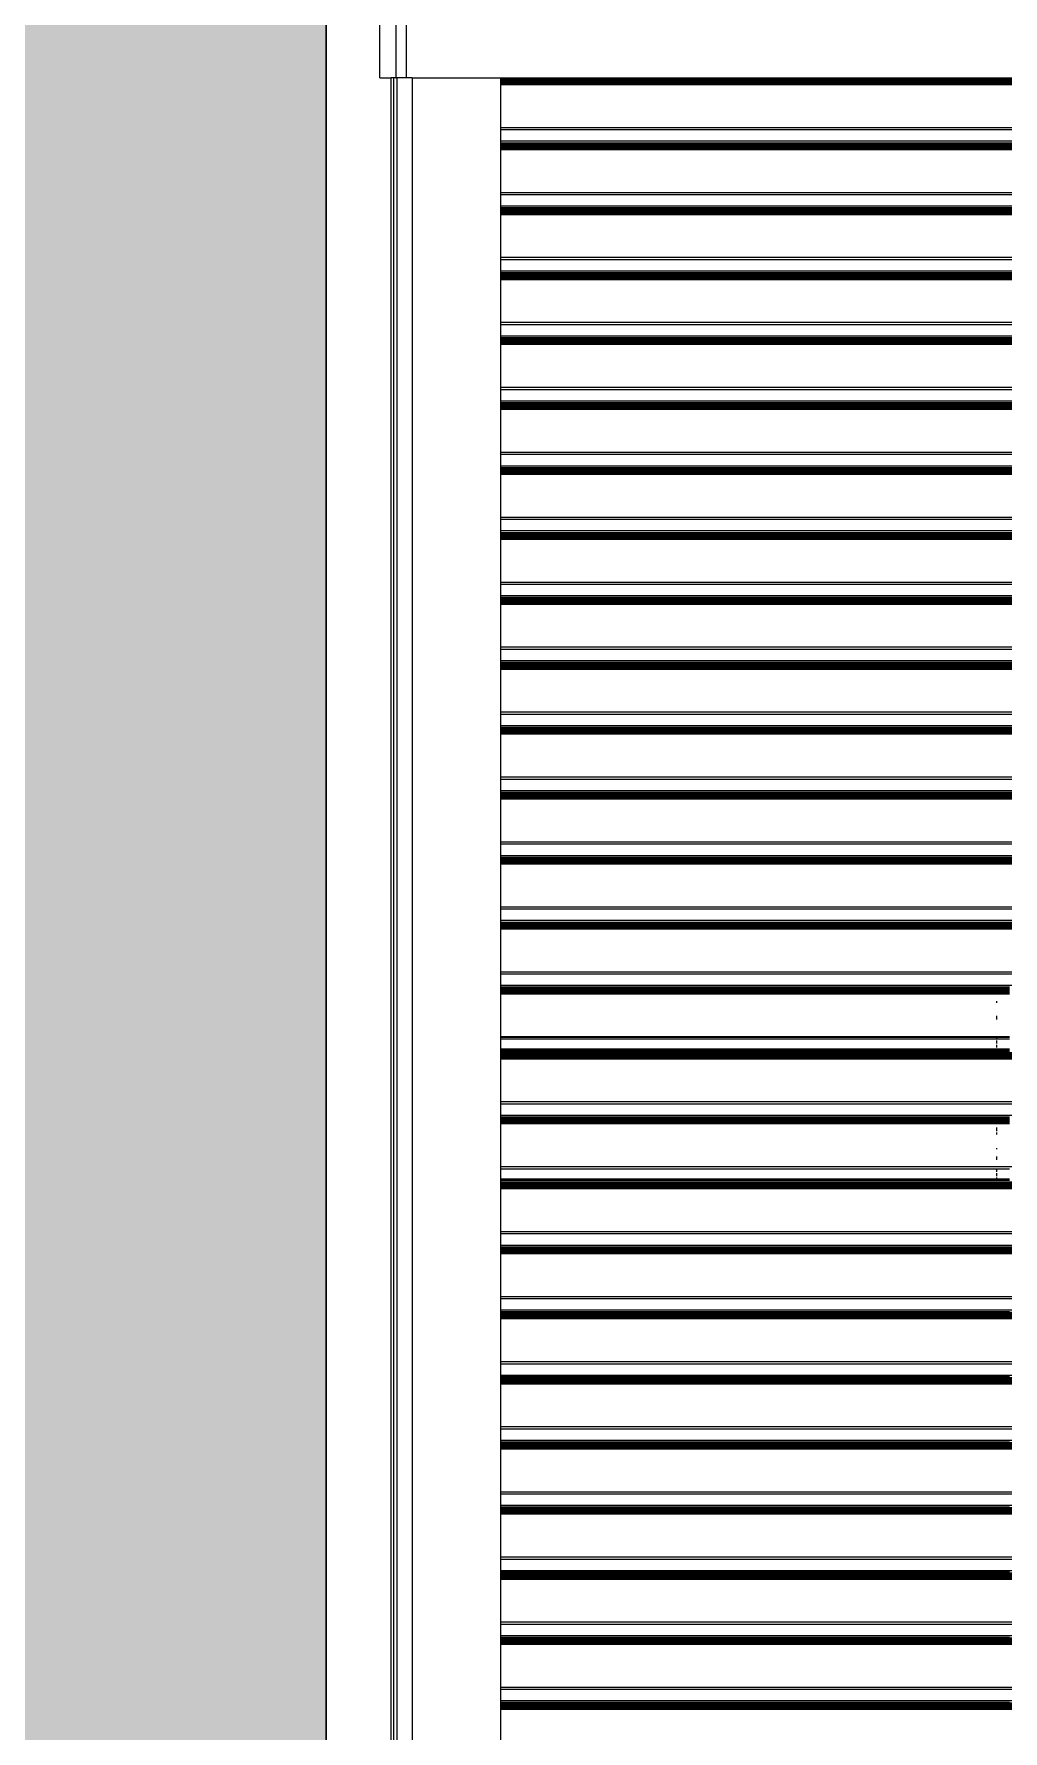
# Model space of a CAD drawing. Header units: inches. Extents: x 5914 to 162157, y -20538 to 282354.
# Drawn here: x 154209.5 to 154238.8, y -15976.8 to -15925.6 of the extents above; entities that cross this region are included whole.
import ezdxf

# ---------------------------------------------------------------- set-up
doc = ezdxf.new("R2010")
doc.units = ezdxf.units.IN
doc.header["$MEASUREMENT"] = 0
for name, color, linetype, lineweight in [('DOOR-WIN RA', 3, 'Continuous', 20), ('ELE1 RA', 1, 'Continuous', 30), ('HATCH RA', 8, 'Continuous', 5)]:
    doc.layers.add(name, color=color, linetype=linetype, lineweight=lineweight)

# ---------------------------------------------------------------- blocks, each defined once
blk = doc.blocks.new('TDG')
at = {"layer": 'HATCH RA', "transparency": 33554687}
h = blk.add_hatch(dxfattribs=at)
h.set_pattern_fill('AR-B816', color=256, scale=0.25)
h.paths.add_polyline_path([(158896.811, -15857.019), (158896.811, -15851.96), (158896.811, -15745.019), (158896.811, -15739.96), (158896.811, -15632.36), (158884.811, -15632.36), (158884.811, -15650.96), (158884.811, -15652.96), (158884.811, -15708.148), (158884.811, -15710.96), (158884.811, -15739.96), (158884.811, -15762.96), (158884.811, -15764.96), (158884.811, -15820.148), (158884.811, -15822.96), (158884.811, -15851.96), (158884.811, -15874.96), (158884.811, -15876.96), (158884.811, -15932.148), (158884.811, -15934.96), (158884.811, -15963.96), (158884.811, -15969.31), (158884.811, -16075.96), (158884.811, -16081.96), (158896.811, -16081.96), (158896.811, -16075.96), (158896.811, -15969.019), (158896.811, -15963.96)])
h.paths.add_polyline_path([(158884.805, -15934.96), (158884.805, -15932.148), (158884.805, -15876.96), (158884.805, -15874.96), (158884.805, -15851.96), (158884.805, -15822.96), (158884.805, -15820.148), (158884.805, -15764.96), (158884.805, -15762.96), (158884.805, -15739.96), (158884.805, -15710.96), (158884.805, -15708.148), (158884.805, -15652.96), (158884.805, -15650.96), (158884.805, -15632.36), (158879.75, -15632.36), (158879.75, -16081.96), (158880.666, -16081.96), (158884.805, -16081.96), (158884.805, -16075.96), (158884.805, -15969.31), (158884.805, -15963.96)])
h.paths.add_polyline_path([(158879.75, -15934.96), (158835.636, -15934.96), (158833.06, -15934.96), (158812.048, -15934.96), (158812.048, -15969.31), (158822.891, -15969.31), (158833.06, -15969.31), (158835.636, -15969.31), (158873.782, -15969.31), (158879.75, -15969.31)])
h.paths.add_polyline_path([(158879.75, -15822.96), (158835.636, -15822.96), (158833.06, -15822.96), (158812.048, -15822.96), (158812.048, -15874.96), (158833.06, -15874.96), (158835.636, -15874.96), (158879.75, -15874.96)])
h.paths.add_polyline_path([(158879.75, -15710.96), (158835.636, -15710.96), (158833.06, -15710.96), (158812.048, -15710.96), (158812.048, -15762.96), (158833.06, -15762.96), (158835.636, -15762.96), (158879.75, -15762.96)])
h.paths.add_polyline_path([(158879.75, -15632.36), (158812.048, -15632.36), (158812.048, -15650.96), (158833.06, -15650.96), (158835.636, -15650.96), (158879.75, -15650.96)])
at = {"layer": 'DOOR-WIN RA'}
for p, q in [((158898.432, -15992.603), (158898.432, -15977.947)), ((158898.912, -15977.947), (158898.912, -15992.603)), ((158899.223, -15977.947), (158899.223, -15992.603)), ((158898.432, -15992.603), (158898.777, -15992.603)), ((158898.777, -16081.96), (158898.777, -15992.603)), ((158898.844, -15992.603), (158898.777, -15992.603)), ((158898.844, -15992.603), (158898.844, -16081.96)), ((158898.912, -15992.603), (158898.844, -15992.603)), ((158898.912, -15992.603), (158898.943, -15992.603)), ((158898.943, -15992.603), (158898.943, -16081.96)), ((158899.223, -15992.603), (158898.943, -15992.603)), ((158899.408, -15992.603), (158899.223, -15992.603)), ((158899.408, -15992.603), (158899.408, -16081.96)), ((158899.408, -15992.603), (158902.078, -15992.603)), ((158902.078, -15992.603), (158968.483, -15992.603)), ((158902.078, -15992.628), (158902.078, -15992.603)), ((158968.481, -15992.628), (158902.078, -15992.628)), ((158902.078, -15992.631), (158902.078, -15992.628)), ((158968.481, -15992.631), (158902.078, -15992.631)), ((158902.078, -15992.647), (158902.078, -15992.631)), ((158968.48, -15992.647), (158902.078, -15992.647)), ((158902.078, -15992.664), (158902.078, -15992.647)), ((158968.48, -15992.664), (158902.078, -15992.664)), ((158902.078, -15992.683), (158902.078, -15992.664)), ((158968.479, -15992.683), (158902.078, -15992.683)), ((158902.078, -15992.702), (158902.078, -15992.683)), ((158968.479, -15992.702), (158902.078, -15992.702)), ((158902.078, -15992.721), (158902.078, -15992.702)), ((158968.479, -15992.721), (158902.078, -15992.721)), ((158902.078, -15992.741), (158902.078, -15992.721)), ((158968.478, -15992.741), (158902.078, -15992.741)), ((158902.078, -15992.761), (158902.078, -15992.741)), ((158968.479, -15992.761), (158902.078, -15992.761)), ((158902.078, -15992.781), (158902.078, -15992.761)), ((158968.479, -15992.781), (158902.078, -15992.781)), ((158902.078, -15992.8), (158902.078, -15992.781)), ((158968.479, -15992.8), (158902.078, -15992.8)), ((158902.078, -15992.818), (158902.078, -15992.8)), ((158968.48, -15992.818), (158902.078, -15992.818)), ((158902.078, -15994.111), (158902.078, -15992.818)), ((158968.476, -15994.111), (158902.078, -15994.111)), ((158902.078, -15994.177), (158902.078, -15994.111)), ((158968.472, -15994.177), (158902.078, -15994.177)), ((158902.078, -15994.52), (158902.078, -15994.177)), ((158968.483, -15994.52), (158902.078, -15994.52)), ((158902.078, -15994.562), (158902.078, -15994.52)), ((158902.078, -15994.562), (158968.58, -15994.562)), ((158902.078, -15994.587), (158902.078, -15994.562)), ((158968.481, -15994.587), (158902.078, -15994.587)), ((158902.078, -15994.589), (158902.078, -15994.587)), ((158968.481, -15994.589), (158902.078, -15994.589)), ((158902.078, -15994.606), (158902.078, -15994.589)), ((158968.48, -15994.606), (158902.078, -15994.606)), ((158902.078, -15994.623), (158902.078, -15994.606)), ((158968.48, -15994.623), (158902.078, -15994.623)), ((158902.078, -15994.641), (158902.078, -15994.623)), ((158968.479, -15994.641), (158902.078, -15994.641)), ((158902.078, -15994.66), (158902.078, -15994.641)), ((158968.479, -15994.66), (158902.078, -15994.66)), ((158902.078, -15994.68), (158902.078, -15994.66)), ((158968.479, -15994.68), (158902.078, -15994.68)), ((158902.078, -15994.7), (158902.078, -15994.68)), ((158968.478, -15994.7), (158902.078, -15994.7)), ((158902.078, -15994.72), (158902.078, -15994.7)), ((158968.479, -15994.72), (158902.078, -15994.72)), ((158902.078, -15994.739), (158902.078, -15994.72)), ((158968.479, -15994.739), (158902.078, -15994.739)), ((158902.078, -15994.758), (158902.078, -15994.739)), ((158968.479, -15994.758), (158902.078, -15994.758)), ((158902.078, -15994.777), (158902.078, -15994.758)), ((158968.48, -15994.777), (158902.078, -15994.777)), ((158902.078, -15996.07), (158902.078, -15994.777)), ((158968.476, -15996.07), (158902.078, -15996.07)), ((158902.078, -15996.135), (158902.078, -15996.07)), ((158968.472, -15996.135), (158902.078, -15996.135)), ((158902.078, -15996.479), (158902.078, -15996.135)), ((158968.483, -15996.479), (158902.078, -15996.479)), ((158902.078, -15996.521), (158902.078, -15996.479)), ((158902.078, -15996.521), (158968.483, -15996.521)), ((158902.078, -15996.546), (158902.078, -15996.521)), ((158968.481, -15996.546), (158902.078, -15996.546)), ((158902.078, -15996.548), (158902.078, -15996.546)), ((158968.481, -15996.548), (158902.078, -15996.548)), ((158902.078, -15996.564), (158902.078, -15996.548)), ((158968.48, -15996.564), (158902.078, -15996.564)), ((158902.078, -15996.582), (158902.078, -15996.564)), ((158968.48, -15996.582), (158902.078, -15996.582)), ((158902.078, -15996.6), (158902.078, -15996.582)), ((158968.479, -15996.6), (158902.078, -15996.6)), ((158902.078, -15996.619), (158902.078, -15996.6)), ((158968.479, -15996.619), (158902.078, -15996.619)), ((158902.078, -15996.639), (158902.078, -15996.619)), ((158968.479, -15996.639), (158902.078, -15996.639)), ((158902.078, -15996.659), (158902.078, -15996.639)), ((158968.478, -15996.659), (158902.078, -15996.659)), ((158902.078, -15996.679), (158902.078, -15996.659)), ((158968.479, -15996.679), (158902.078, -15996.679)), ((158902.078, -15996.698), (158902.078, -15996.679)), ((158968.479, -15996.698), (158902.078, -15996.698)), ((158902.078, -15996.717), (158902.078, -15996.698)), ((158968.479, -15996.717), (158902.078, -15996.717)), ((158902.078, -15996.735), (158902.078, -15996.717)), ((158968.48, -15996.735), (158902.078, -15996.735)), ((158902.078, -15998.029), (158902.078, -15996.735)), ((158968.476, -15998.029), (158902.078, -15998.029)), ((158902.078, -15998.094), (158902.078, -15998.029)), ((158968.472, -15998.094), (158902.078, -15998.094)), ((158902.078, -15998.438), (158902.078, -15998.094)), ((158968.483, -15998.438), (158902.078, -15998.438)), ((158902.078, -15998.479), (158902.078, -15998.438)), ((158902.078, -15998.479), (158968.483, -15998.479)), ((158902.078, -15998.504), (158902.078, -15998.479)), ((158968.481, -15998.504), (158902.078, -15998.504)), ((158902.078, -15998.507), (158902.078, -15998.504)), ((158968.481, -15998.507), (158902.078, -15998.507)), ((158902.078, -15998.523), (158902.078, -15998.507)), ((158968.48, -15998.523), (158902.078, -15998.523)), ((158902.078, -15998.54), (158902.078, -15998.523)), ((158968.48, -15998.54), (158902.078, -15998.54)), ((158902.078, -15998.559), (158902.078, -15998.54)), ((158968.479, -15998.559), (158902.078, -15998.559)), ((158902.078, -15998.578), (158902.078, -15998.559)), ((158968.479, -15998.578), (158902.078, -15998.578)), ((158902.078, -15998.597), (158902.078, -15998.578)), ((158968.479, -15998.597), (158902.078, -15998.597)), ((158902.078, -15998.617), (158902.078, -15998.597)), ((158968.478, -15998.617), (158902.078, -15998.617)), ((158902.078, -15998.637), (158902.078, -15998.617)), ((158968.479, -15998.637), (158902.078, -15998.637)), ((158902.078, -15998.657), (158902.078, -15998.637)), ((158968.479, -15998.657), (158902.078, -15998.657)), ((158902.078, -15998.676), (158902.078, -15998.657)), ((158968.479, -15998.676), (158902.078, -15998.676)), ((158902.078, -15998.694), (158902.078, -15998.676)), ((158968.48, -15998.694), (158902.078, -15998.694)), ((158902.078, -15999.987), (158902.078, -15998.694)), ((158968.476, -15999.987), (158902.078, -15999.987)), ((158902.078, -16000.053), (158902.078, -15999.987)), ((158968.472, -16000.053), (158902.078, -16000.053)), ((158902.078, -16000.396), (158902.078, -16000.053)), ((158968.483, -16000.396), (158902.078, -16000.396)), ((158902.078, -16000.438), (158902.078, -16000.396)), ((158902.078, -16000.438), (158968.483, -16000.438)), ((158902.078, -16000.463), (158902.078, -16000.438)), ((158968.481, -16000.463), (158902.078, -16000.463)), ((158902.078, -16000.466), (158902.078, -16000.463)), ((158968.481, -16000.466), (158902.078, -16000.466)), ((158902.078, -16000.482), (158902.078, -16000.466)), ((158968.48, -16000.482), (158902.078, -16000.482)), ((158902.078, -16000.499), (158902.078, -16000.482)), ((158968.48, -16000.499), (158902.078, -16000.499)), ((158902.078, -16000.517), (158902.078, -16000.499)), ((158968.479, -16000.517), (158902.078, -16000.517)), ((158902.078, -16000.536), (158902.078, -16000.517)), ((158968.479, -16000.536), (158902.078, -16000.536)), ((158902.078, -16000.556), (158902.078, -16000.536)), ((158968.479, -16000.556), (158902.078, -16000.556)), ((158902.078, -16000.576), (158902.078, -16000.556)), ((158968.478, -16000.576), (158902.078, -16000.576)), ((158902.078, -16000.596), (158902.078, -16000.576)), ((158968.479, -16000.596), (158902.078, -16000.596)), ((158902.078, -16000.616), (158902.078, -16000.596)), ((158968.479, -16000.616), (158902.078, -16000.616)), ((158902.078, -16000.635), (158902.078, -16000.616)), ((158968.479, -16000.635), (158902.078, -16000.635)), ((158902.078, -16000.653), (158902.078, -16000.635)), ((158968.48, -16000.653), (158902.078, -16000.653)), ((158902.078, -16001.946), (158902.078, -16000.653)), ((158968.476, -16001.946), (158902.078, -16001.946)), ((158902.078, -16002.011), (158902.078, -16001.946)), ((158968.472, -16002.011), (158902.078, -16002.011)), ((158902.078, -16002.355), (158902.078, -16002.011)), ((158968.483, -16002.355), (158902.078, -16002.355)), ((158902.078, -16002.397), (158902.078, -16002.355)), ((158902.078, -16002.397), (158968.483, -16002.397)), ((158902.078, -16002.422), (158902.078, -16002.397)), ((158968.481, -16002.422), (158902.078, -16002.422)), ((158902.078, -16002.424), (158902.078, -16002.422)), ((158968.481, -16002.424), (158902.078, -16002.424)), ((158902.078, -16002.44), (158902.078, -16002.424)), ((158968.48, -16002.44), (158902.078, -16002.44)), ((158902.078, -16002.458), (158902.078, -16002.44)), ((158968.48, -16002.458), (158902.078, -16002.458)), ((158902.078, -16002.476), (158902.078, -16002.458)), ((158968.479, -16002.476), (158902.078, -16002.476)), ((158902.078, -16002.495), (158902.078, -16002.476)), ((158968.479, -16002.495), (158902.078, -16002.495)), ((158902.078, -16002.515), (158902.078, -16002.495)), ((158968.479, -16002.515), (158902.078, -16002.515)), ((158902.078, -16002.535), (158902.078, -16002.515)), ((158968.478, -16002.535), (158902.078, -16002.535)), ((158902.078, -16002.555), (158902.078, -16002.535)), ((158968.479, -16002.555), (158902.078, -16002.555)), ((158902.078, -16002.574), (158902.078, -16002.555)), ((158968.479, -16002.574), (158902.078, -16002.574)), ((158902.078, -16002.593), (158902.078, -16002.574)), ((158968.479, -16002.593), (158902.078, -16002.593)), ((158902.078, -16002.611), (158902.078, -16002.593)), ((158968.48, -16002.611), (158902.078, -16002.611)), ((158902.078, -16003.905), (158902.078, -16002.611)), ((158968.476, -16003.905), (158902.078, -16003.905)), ((158902.078, -16003.97), (158902.078, -16003.905)), ((158968.472, -16003.97), (158902.078, -16003.97)), ((158902.078, -16004.314), (158902.078, -16003.97)), ((158968.483, -16004.314), (158902.078, -16004.314)), ((158902.078, -16004.355), (158902.078, -16004.314)), ((158902.078, -16004.355), (158968.58, -16004.355)), ((158902.078, -16004.38), (158902.078, -16004.355)), ((158968.481, -16004.38), (158902.078, -16004.38)), ((158902.078, -16004.383), (158902.078, -16004.38)), ((158968.481, -16004.383), (158902.078, -16004.383)), ((158902.078, -16004.399), (158902.078, -16004.383)), ((158968.48, -16004.399), (158902.078, -16004.399)), ((158902.078, -16004.416), (158902.078, -16004.399)), ((158968.48, -16004.416), (158902.078, -16004.416)), ((158902.078, -16004.435), (158902.078, -16004.416)), ((158968.479, -16004.435), (158902.078, -16004.435)), ((158902.078, -16004.454), (158902.078, -16004.435)), ((158968.479, -16004.454), (158902.078, -16004.454)), ((158902.078, -16004.474), (158902.078, -16004.454)), ((158968.479, -16004.474), (158902.078, -16004.474)), ((158902.078, -16004.493), (158902.078, -16004.474)), ((158968.478, -16004.493), (158902.078, -16004.493)), ((158902.078, -16004.513), (158902.078, -16004.493)), ((158968.479, -16004.513), (158902.078, -16004.513)), ((158902.078, -16004.533), (158902.078, -16004.513)), ((158968.479, -16004.533), (158902.078, -16004.533)), ((158902.078, -16004.552), (158902.078, -16004.533)), ((158968.479, -16004.552), (158902.078, -16004.552)), ((158902.078, -16004.57), (158902.078, -16004.552)), ((158968.48, -16004.57), (158902.078, -16004.57)), ((158902.078, -16005.863), (158902.078, -16004.57)), ((158968.476, -16005.863), (158902.078, -16005.863)), ((158902.078, -16005.929), (158902.078, -16005.863)), ((158968.472, -16005.929), (158902.078, -16005.929)), ((158902.078, -16006.272), (158902.078, -16005.929)), ((158968.483, -16006.272), (158902.078, -16006.272)), ((158902.078, -16006.314), (158902.078, -16006.272)), ((158902.078, -16006.314), (158968.483, -16006.314)), ((158902.078, -16006.339), (158902.078, -16006.314)), ((158968.481, -16006.339), (158902.078, -16006.339)), ((158902.078, -16006.342), (158902.078, -16006.339)), ((158968.481, -16006.342), (158902.078, -16006.342)), ((158902.078, -16006.358), (158902.078, -16006.342)), ((158968.48, -16006.358), (158902.078, -16006.358)), ((158902.078, -16006.375), (158902.078, -16006.358)), ((158968.48, -16006.375), (158902.078, -16006.375)), ((158902.078, -16006.393), (158902.078, -16006.375)), ((158968.479, -16006.393), (158902.078, -16006.393)), ((158902.078, -16006.413), (158902.078, -16006.393)), ((158968.479, -16006.413), (158902.078, -16006.413)), ((158902.078, -16006.432), (158902.078, -16006.413)), ((158968.479, -16006.432), (158902.078, -16006.432)), ((158902.078, -16006.452), (158902.078, -16006.432)), ((158968.478, -16006.452), (158902.078, -16006.452)), ((158902.078, -16006.472), (158902.078, -16006.452)), ((158968.479, -16006.472), (158902.078, -16006.472)), ((158902.078, -16006.492), (158902.078, -16006.472)), ((158968.479, -16006.492), (158902.078, -16006.492)), ((158902.078, -16006.511), (158902.078, -16006.492)), ((158968.479, -16006.511), (158902.078, -16006.511)), ((158902.078, -16006.529), (158902.078, -16006.511)), ((158968.48, -16006.529), (158902.078, -16006.529)), ((158902.078, -16007.822), (158902.078, -16006.529)), ((158968.476, -16007.822), (158902.078, -16007.822)), ((158902.078, -16007.888), (158902.078, -16007.822)), ((158968.472, -16007.888), (158902.078, -16007.888)), ((158902.078, -16008.231), (158902.078, -16007.888)), ((158968.483, -16008.231), (158902.078, -16008.231)), ((158902.078, -16008.273), (158902.078, -16008.231)), ((158902.078, -16008.273), (158968.483, -16008.273)), ((158902.078, -16008.298), (158902.078, -16008.273)), ((158968.481, -16008.298), (158902.078, -16008.298)), ((158902.078, -16008.3), (158902.078, -16008.298)), ((158968.481, -16008.3), (158902.078, -16008.3)), ((158902.078, -16008.316), (158902.078, -16008.3)), ((158968.48, -16008.316), (158902.078, -16008.316)), ((158902.078, -16008.334), (158902.078, -16008.316)), ((158968.48, -16008.334), (158902.078, -16008.334)), ((158902.078, -16008.352), (158902.078, -16008.334)), ((158968.479, -16008.352), (158902.078, -16008.352)), ((158902.078, -16008.371), (158902.078, -16008.352)), ((158968.479, -16008.371), (158902.078, -16008.371)), ((158902.078, -16008.391), (158902.078, -16008.371)), ((158968.479, -16008.391), (158902.078, -16008.391)), ((158902.078, -16008.411), (158902.078, -16008.391)), ((158968.478, -16008.411), (158902.078, -16008.411)), ((158902.078, -16008.431), (158902.078, -16008.411)), ((158968.479, -16008.431), (158902.078, -16008.431)), ((158902.078, -16008.45), (158902.078, -16008.431)), ((158968.479, -16008.45), (158902.078, -16008.45)), ((158902.078, -16008.469), (158902.078, -16008.45)), ((158968.479, -16008.469), (158902.078, -16008.469)), ((158902.078, -16008.487), (158902.078, -16008.469)), ((158968.48, -16008.487), (158902.078, -16008.487)), ((158902.078, -16009.781), (158902.078, -16008.487)), ((158968.476, -16009.781), (158902.078, -16009.781)), ((158902.078, -16009.846), (158902.078, -16009.781)), ((158968.472, -16009.846), (158902.078, -16009.846)), ((158902.078, -16010.19), (158902.078, -16009.846)), ((158968.483, -16010.19), (158902.078, -16010.19)), ((158902.078, -16010.231), (158902.078, -16010.19)), ((158902.078, -16010.231), (158968.483, -16010.231)), ((158902.078, -16010.256), (158902.078, -16010.231)), ((158968.481, -16010.256), (158902.078, -16010.256)), ((158902.078, -16010.259), (158902.078, -16010.256)), ((158968.481, -16010.259), (158902.078, -16010.259)), ((158902.078, -16010.275), (158902.078, -16010.259)), ((158968.48, -16010.275), (158902.078, -16010.275)), ((158902.078, -16010.292), (158902.078, -16010.275)), ((158968.48, -16010.292), (158902.078, -16010.292)), ((158902.078, -16010.311), (158902.078, -16010.292)), ((158968.479, -16010.311), (158902.078, -16010.311)), ((158902.078, -16010.33), (158902.078, -16010.311)), ((158968.479, -16010.33), (158902.078, -16010.33)), ((158902.078, -16010.35), (158902.078, -16010.33)), ((158968.479, -16010.35), (158902.078, -16010.35)), ((158902.078, -16010.369), (158902.078, -16010.35)), ((158968.478, -16010.369), (158902.078, -16010.369)), ((158902.078, -16010.389), (158902.078, -16010.369)), ((158968.479, -16010.389), (158902.078, -16010.389)), ((158902.078, -16010.409), (158902.078, -16010.389)), ((158968.479, -16010.409), (158902.078, -16010.409)), ((158902.078, -16010.428), (158902.078, -16010.409)), ((158968.479, -16010.428), (158902.078, -16010.428)), ((158902.078, -16010.446), (158902.078, -16010.428)), ((158968.48, -16010.446), (158902.078, -16010.446)), ((158902.078, -16011.739), (158902.078, -16010.446)), ((158968.476, -16011.739), (158902.078, -16011.739)), ((158902.078, -16011.805), (158902.078, -16011.739)), ((158968.472, -16011.805), (158902.078, -16011.805)), ((158902.078, -16012.148), (158902.078, -16011.805)), ((158968.483, -16012.148), (158902.078, -16012.148)), ((158902.078, -16012.19), (158902.078, -16012.148)), ((158902.078, -16012.19), (158968.483, -16012.19)), ((158902.078, -16012.215), (158902.078, -16012.19)), ((158968.481, -16012.215), (158902.078, -16012.215)), ((158902.078, -16012.218), (158902.078, -16012.215)), ((158968.481, -16012.218), (158902.078, -16012.218)), ((158902.078, -16012.234), (158902.078, -16012.218)), ((158968.48, -16012.234), (158902.078, -16012.234)), ((158902.078, -16012.251), (158902.078, -16012.234)), ((158968.48, -16012.251), (158902.078, -16012.251)), ((158902.078, -16012.269), (158902.078, -16012.251)), ((158968.479, -16012.269), (158902.078, -16012.269)), ((158902.078, -16012.289), (158902.078, -16012.269)), ((158968.479, -16012.289), (158902.078, -16012.289)), ((158902.078, -16012.308), (158902.078, -16012.289)), ((158968.479, -16012.308), (158902.078, -16012.308)), ((158902.078, -16012.328), (158902.078, -16012.308)), ((158968.478, -16012.328), (158902.078, -16012.328)), ((158902.078, -16012.348), (158902.078, -16012.328)), ((158968.479, -16012.348), (158902.078, -16012.348)), ((158902.078, -16012.368), (158902.078, -16012.348)), ((158968.479, -16012.368), (158902.078, -16012.368)), ((158902.078, -16012.387), (158902.078, -16012.368)), ((158968.479, -16012.387), (158902.078, -16012.387)), ((158902.078, -16012.405), (158902.078, -16012.387)), ((158968.48, -16012.405), (158902.078, -16012.405)), ((158902.078, -16013.698), (158902.078, -16012.405)), ((158968.476, -16013.698), (158902.078, -16013.698)), ((158902.078, -16013.764), (158902.078, -16013.698)), ((158968.472, -16013.764), (158902.078, -16013.764)), ((158902.078, -16014.107), (158902.078, -16013.764)), ((158968.483, -16014.107), (158902.078, -16014.107)), ((158902.078, -16014.149), (158902.078, -16014.107)), ((158902.078, -16014.149), (158968.483, -16014.149)), ((158902.078, -16014.174), (158902.078, -16014.149)), ((158968.481, -16014.174), (158902.078, -16014.174)), ((158902.078, -16014.176), (158902.078, -16014.174)), ((158968.481, -16014.176), (158902.078, -16014.176)), ((158902.078, -16014.192), (158902.078, -16014.176)), ((158968.48, -16014.192), (158902.078, -16014.192)), ((158902.078, -16014.21), (158902.078, -16014.192)), ((158968.48, -16014.21), (158902.078, -16014.21)), ((158902.078, -16014.228), (158902.078, -16014.21)), ((158968.479, -16014.228), (158902.078, -16014.228)), ((158902.078, -16014.247), (158902.078, -16014.228)), ((158968.479, -16014.247), (158902.078, -16014.247)), ((158902.078, -16014.267), (158902.078, -16014.247)), ((158968.479, -16014.267), (158902.078, -16014.267)), ((158902.078, -16014.287), (158902.078, -16014.267)), ((158968.478, -16014.287), (158902.078, -16014.287)), ((158902.078, -16014.307), (158902.078, -16014.287)), ((158968.479, -16014.307), (158902.078, -16014.307)), ((158902.078, -16014.326), (158902.078, -16014.307)), ((158968.479, -16014.326), (158902.078, -16014.326)), ((158902.078, -16014.345), (158902.078, -16014.326)), ((158968.479, -16014.345), (158902.078, -16014.345)), ((158902.078, -16014.364), (158902.078, -16014.345)), ((158968.48, -16014.364), (158902.078, -16014.364)), ((158902.078, -16015.657), (158902.078, -16014.364)), ((158968.476, -16015.657), (158902.078, -16015.657)), ((158902.078, -16015.722), (158902.078, -16015.657)), ((158968.472, -16015.722), (158902.078, -16015.722)), ((158902.078, -16016.066), (158902.078, -16015.722)), ((158968.483, -16016.066), (158902.078, -16016.066)), ((158902.078, -16016.107), (158902.078, -16016.066)), ((158902.078, -16016.107), (158968.483, -16016.107)), ((158902.078, -16016.132), (158902.078, -16016.107)), ((158968.481, -16016.132), (158902.078, -16016.132)), ((158902.078, -16016.135), (158902.078, -16016.132)), ((158968.481, -16016.135), (158902.078, -16016.135)), ((158902.078, -16016.151), (158902.078, -16016.135)), ((158968.48, -16016.151), (158902.078, -16016.151)), ((158902.078, -16016.168), (158902.078, -16016.151)), ((158968.48, -16016.168), (158902.078, -16016.168)), ((158902.078, -16016.187), (158902.078, -16016.168)), ((158968.479, -16016.187), (158902.078, -16016.187)), ((158902.078, -16016.206), (158902.078, -16016.187)), ((158968.479, -16016.206), (158902.078, -16016.206)), ((158902.078, -16016.226), (158902.078, -16016.206)), ((158968.479, -16016.226), (158902.078, -16016.226)), ((158902.078, -16016.246), (158902.078, -16016.226)), ((158968.478, -16016.246), (158902.078, -16016.246)), ((158902.078, -16016.265), (158902.078, -16016.246)), ((158968.479, -16016.265), (158902.078, -16016.265)), ((158902.078, -16016.285), (158902.078, -16016.265)), ((158968.479, -16016.285), (158902.078, -16016.285)), ((158902.078, -16016.304), (158902.078, -16016.285)), ((158968.479, -16016.304), (158902.078, -16016.304)), ((158902.078, -16016.322), (158902.078, -16016.304)), ((158968.48, -16016.322), (158902.078, -16016.322)), ((158902.078, -16017.615), (158902.078, -16016.322)), ((158968.476, -16017.615), (158902.078, -16017.615)), ((158902.078, -16017.681), (158902.078, -16017.615)), ((158968.472, -16017.681), (158902.078, -16017.681)), ((158902.078, -16018.024), (158902.078, -16017.681)), ((158968.483, -16018.024), (158902.078, -16018.024)), ((158902.078, -16018.066), (158902.078, -16018.024)), ((158902.078, -16018.066), (158968.483, -16018.066)), ((158902.078, -16018.091), (158902.078, -16018.066)), ((158968.481, -16018.091), (158902.078, -16018.091)), ((158902.078, -16018.094), (158902.078, -16018.091)), ((158968.481, -16018.094), (158902.078, -16018.094)), ((158902.078, -16018.11), (158902.078, -16018.094)), ((158968.48, -16018.11), (158902.078, -16018.11)), ((158902.078, -16018.127), (158902.078, -16018.11)), ((158968.48, -16018.127), (158902.078, -16018.127)), ((158902.078, -16018.145), (158902.078, -16018.127)), ((158968.479, -16018.145), (158902.078, -16018.145)), ((158902.078, -16018.165), (158902.078, -16018.145)), ((158968.479, -16018.165), (158902.078, -16018.165)), ((158902.078, -16018.184), (158902.078, -16018.165)), ((158968.479, -16018.184), (158902.078, -16018.184)), ((158902.078, -16018.204), (158902.078, -16018.184)), ((158968.478, -16018.204), (158902.078, -16018.204)), ((158902.078, -16018.224), (158902.078, -16018.204)), ((158968.479, -16018.224), (158902.078, -16018.224)), ((158902.078, -16018.244), (158902.078, -16018.224)), ((158968.479, -16018.244), (158902.078, -16018.244)), ((158902.078, -16018.263), (158902.078, -16018.244)), ((158968.479, -16018.263), (158902.078, -16018.263)), ((158902.078, -16018.281), (158902.078, -16018.263)), ((158968.48, -16018.281), (158902.078, -16018.281)), ((158902.078, -16019.574), (158902.078, -16018.281)), ((158968.476, -16019.574), (158902.078, -16019.574)), ((158902.078, -16019.64), (158902.078, -16019.574)), ((158968.472, -16019.64), (158902.078, -16019.64)), ((158902.078, -16019.983), (158902.078, -16019.64)), ((158968.483, -16019.983), (158902.078, -16019.983)), ((158902.078, -16020.025), (158902.078, -16019.983)), ((158902.078, -16020.025), (158917.046, -16020.025)), ((158902.078, -16020.05), (158902.078, -16020.025)), ((158917.046, -16020.05), (158902.078, -16020.05)), ((158902.078, -16020.052), (158902.078, -16020.05)), ((158917.046, -16020.052), (158902.078, -16020.052)), ((158902.078, -16020.068), (158902.078, -16020.052)), ((158917.046, -16020.068), (158902.078, -16020.068)), ((158902.078, -16020.086), (158902.078, -16020.068)), ((158917.046, -16020.086), (158902.078, -16020.086)), ((158902.078, -16020.103), (158902.078, -16020.086)), ((158917.046, -16020.104), (158902.078, -16020.103)), ((158902.078, -16020.104), (158902.078, -16020.103)), ((158917.046, -16020.104), (158902.078, -16020.104)), ((158902.078, -16020.106), (158902.078, -16020.104)), ((158917.046, -16020.106), (158902.078, -16020.106)), ((158902.078, -16020.123), (158902.078, -16020.106)), ((158917.046, -16020.123), (158902.078, -16020.123)), ((158902.078, -16020.143), (158902.078, -16020.123)), ((158917.046, -16020.143), (158902.078, -16020.143)), ((158902.078, -16020.164), (158902.078, -16020.143)), ((158917.046, -16020.164), (158902.078, -16020.164)), ((158902.078, -16020.183), (158902.078, -16020.164)), ((158917.046, -16020.183), (158902.078, -16020.183)), ((158902.078, -16020.193), (158902.078, -16020.183)), ((158917.046, -16020.193), (158902.078, -16020.193)), ((158902.078, -16020.202), (158902.078, -16020.193)), ((158917.046, -16020.202), (158902.078, -16020.202)), ((158902.078, -16020.221), (158902.078, -16020.202)), ((158917.046, -16020.221), (158902.078, -16020.221)), ((158902.078, -16020.24), (158902.078, -16020.221)), ((158917.046, -16020.24), (158902.078, -16020.24)), ((158902.078, -16021.533), (158902.078, -16020.24)), ((158917.046, -16020.05), (158917.046, -16020.025)), ((158917.046, -16020.025), (158917.429, -16020.025)), ((158917.429, -16020.05), (158917.046, -16020.05)), ((158917.046, -16020.052), (158917.046, -16020.05)), ((158917.429, -16020.052), (158917.046, -16020.052)), ((158917.046, -16020.068), (158917.046, -16020.052)), ((158917.429, -16020.068), (158917.046, -16020.068)), ((158917.046, -16020.086), (158917.046, -16020.068)), ((158917.429, -16020.086), (158917.046, -16020.086)), ((158917.046, -16020.104), (158917.046, -16020.086)), ((158917.046, -16020.106), (158917.046, -16020.104)), ((158917.429, -16020.104), (158917.046, -16020.104)), ((158917.046, -16020.123), (158917.046, -16020.106)), ((158917.429, -16020.106), (158917.046, -16020.106)), ((158917.429, -16020.123), (158917.046, -16020.123)), ((158917.429, -16020.143), (158917.046, -16020.143)), ((158917.046, -16020.164), (158917.046, -16020.143)), ((158917.429, -16020.164), (158917.046, -16020.164)), ((158917.046, -16020.183), (158917.046, -16020.164)), ((158917.429, -16020.183), (158917.046, -16020.183)), ((158917.046, -16020.193), (158917.046, -16020.183)), ((158917.429, -16020.193), (158917.046, -16020.193)), ((158917.046, -16020.202), (158917.046, -16020.193)), ((158917.429, -16020.202), (158917.046, -16020.202)), ((158917.046, -16020.221), (158917.046, -16020.202)), ((158917.046, -16020.24), (158917.046, -16020.221)), ((158917.429, -16020.221), (158917.046, -16020.221)), ((158917.429, -16020.24), (158917.046, -16020.24)), ((158917.046, -16020.499), (158917.046, -16020.453)), ((158917.046, -16021.002), (158917.046, -16020.891)), ((158917.046, -16021.533), (158902.078, -16021.533)), ((158902.078, -16021.554), (158902.078, -16021.533)), ((158917.046, -16021.554), (158902.078, -16021.554)), ((158902.078, -16021.598), (158902.078, -16021.554)), ((158917.046, -16021.598), (158902.078, -16021.598)), ((158902.078, -16021.905), (158902.078, -16021.598)), ((158917.046, -16021.905), (158902.078, -16021.905)), ((158902.078, -16021.942), (158902.078, -16021.905)), ((158917.046, -16021.942), (158902.078, -16021.942)), ((158902.078, -16021.948), (158902.078, -16021.942)), ((158917.046, -16021.948), (158902.078, -16021.948)), ((158902.078, -16021.983), (158902.078, -16021.948)), ((158917.046, -16021.554), (158917.046, -16021.533)), ((158917.429, -16021.533), (158917.046, -16021.533)), ((158917.046, -16021.598), (158917.046, -16021.554)), ((158917.429, -16021.554), (158917.046, -16021.554)), ((158917.429, -16021.598), (158917.046, -16021.598)), ((158917.046, -16021.726), (158917.046, -16021.638)), ((158917.046, -16021.853), (158917.046, -16021.771)), ((158917.046, -16021.905), (158917.046, -16021.887)), ((158917.429, -16021.905), (158917.046, -16021.905)), ((158917.046, -16021.942), (158917.046, -16021.905)), ((158917.429, -16021.942), (158917.046, -16021.942)), ((158917.046, -16021.948), (158917.046, -16021.942)), ((158917.046, -16021.983), (158917.046, -16021.948)), ((158917.429, -16021.948), (158917.046, -16021.948)), ((158902.078, -16021.983), (158917.046, -16021.983)), ((158902.078, -16022.008), (158902.078, -16021.983)), ((158968.481, -16022.008), (158902.078, -16022.008)), ((158902.078, -16022.011), (158902.078, -16022.008)), ((158968.481, -16022.011), (158902.078, -16022.011)), ((158902.078, -16022.027), (158902.078, -16022.011)), ((158968.48, -16022.027), (158902.078, -16022.027)), ((158902.078, -16022.044), (158902.078, -16022.027)), ((158968.48, -16022.044), (158902.078, -16022.044)), ((158902.078, -16022.063), (158902.078, -16022.044)), ((158968.479, -16022.063), (158902.078, -16022.063)), ((158902.078, -16022.082), (158902.078, -16022.063)), ((158968.479, -16022.082), (158902.078, -16022.082)), ((158902.078, -16022.102), (158902.078, -16022.082)), ((158968.479, -16022.102), (158902.078, -16022.102)), ((158902.078, -16022.122), (158902.078, -16022.102)), ((158968.478, -16022.122), (158902.078, -16022.122)), ((158902.078, -16022.141), (158902.078, -16022.122)), ((158968.479, -16022.141), (158902.078, -16022.141)), ((158902.078, -16022.161), (158902.078, -16022.141)), ((158968.479, -16022.161), (158902.078, -16022.161)), ((158902.078, -16022.18), (158902.078, -16022.161)), ((158968.479, -16022.18), (158902.078, -16022.18)), ((158902.078, -16022.198), (158902.078, -16022.18)), ((158968.48, -16022.198), (158902.078, -16022.198)), ((158902.078, -16023.491), (158902.078, -16022.198)), ((158917.046, -16021.983), (158917.429, -16021.983)), ((158968.476, -16023.491), (158902.078, -16023.491)), ((158902.078, -16023.557), (158902.078, -16023.491)), ((158968.472, -16023.557), (158902.078, -16023.557)), ((158902.078, -16023.9), (158902.078, -16023.557)), ((158968.483, -16023.9), (158902.078, -16023.9)), ((158902.078, -16023.942), (158902.078, -16023.9)), ((158902.078, -16023.942), (158917.046, -16023.942)), ((158902.078, -16023.967), (158902.078, -16023.942)), ((158917.046, -16023.967), (158902.078, -16023.967)), ((158902.078, -16023.97), (158902.078, -16023.967)), ((158917.046, -16023.97), (158902.078, -16023.97)), ((158902.078, -16023.986), (158902.078, -16023.97)), ((158917.046, -16023.986), (158902.078, -16023.986)), ((158902.078, -16024.003), (158902.078, -16023.986)), ((158917.046, -16023.967), (158917.046, -16023.942)), ((158917.046, -16023.942), (158917.429, -16023.942)), ((158917.046, -16023.97), (158917.046, -16023.967)), ((158917.429, -16023.967), (158917.046, -16023.967)), ((158917.046, -16023.986), (158917.046, -16023.97)), ((158917.429, -16023.97), (158917.046, -16023.97)), ((158917.429, -16023.986), (158917.046, -16023.986)), ((158917.046, -16024.003), (158902.078, -16024.003)), ((158902.078, -16024.02), (158902.078, -16024.003)), ((158917.046, -16024.022), (158902.078, -16024.02)), ((158902.078, -16024.022), (158902.078, -16024.02)), ((158917.046, -16024.022), (158902.078, -16024.022)), ((158902.078, -16024.023), (158902.078, -16024.022)), ((158917.046, -16024.023), (158902.078, -16024.023)), ((158902.078, -16024.041), (158902.078, -16024.023)), ((158917.046, -16024.041), (158902.078, -16024.041)), ((158902.078, -16024.052), (158902.078, -16024.041)), ((158917.046, -16024.052), (158902.078, -16024.052)), ((158902.078, -16024.06), (158902.078, -16024.052)), ((158917.046, -16024.06), (158902.078, -16024.06)), ((158902.078, -16024.081), (158902.078, -16024.06)), ((158917.046, -16024.081), (158902.078, -16024.081)), ((158902.078, -16024.1), (158902.078, -16024.081)), ((158917.046, -16024.1), (158902.078, -16024.1)), ((158902.078, -16024.11), (158902.078, -16024.1)), ((158917.046, -16024.11), (158902.078, -16024.11)), ((158902.078, -16024.12), (158902.078, -16024.11)), ((158917.046, -16024.12), (158902.078, -16024.12)), ((158902.078, -16024.139), (158902.078, -16024.12)), ((158917.046, -16024.139), (158902.078, -16024.139)), ((158902.078, -16024.157), (158902.078, -16024.139)), ((158917.046, -16024.157), (158902.078, -16024.157)), ((158902.078, -16025.45), (158902.078, -16024.157)), ((158917.429, -16024.003), (158917.046, -16024.003)), ((158917.046, -16024.022), (158917.046, -16024.003)), ((158917.429, -16024.022), (158917.046, -16024.022)), ((158917.046, -16024.023), (158917.046, -16024.022)), ((158917.429, -16024.023), (158917.046, -16024.023)), ((158917.046, -16024.041), (158917.046, -16024.023)), ((158917.429, -16024.041), (158917.046, -16024.041)), ((158917.046, -16024.052), (158917.046, -16024.041)), ((158917.046, -16024.06), (158917.046, -16024.052)), ((158917.429, -16024.052), (158917.046, -16024.052)), ((158917.046, -16024.081), (158917.046, -16024.06)), ((158917.429, -16024.06), (158917.046, -16024.06)), ((158917.429, -16024.081), (158917.046, -16024.081)), ((158917.046, -16024.1), (158917.046, -16024.081)), ((158917.429, -16024.1), (158917.046, -16024.1)), ((158917.046, -16024.11), (158917.046, -16024.1)), ((158917.429, -16024.11), (158917.046, -16024.11)), ((158917.046, -16024.12), (158917.046, -16024.11)), ((158917.429, -16024.12), (158917.046, -16024.12)), ((158917.046, -16024.157), (158917.046, -16024.139)), ((158917.429, -16024.139), (158917.046, -16024.139)), ((158917.429, -16024.157), (158917.046, -16024.157)), ((158917.046, -16024.37), (158917.046, -16024.263)), ((158917.046, -16024.479), (158917.046, -16024.414)), ((158917.046, -16024.919), (158917.046, -16024.883)), ((158968.476, -16025.45), (158902.078, -16025.45)), ((158902.078, -16025.516), (158902.078, -16025.45)), ((158917.046, -16025.516), (158902.078, -16025.516)), ((158902.078, -16025.823), (158902.078, -16025.516)), ((158917.046, -16025.243), (158917.046, -16025.136)), ((158917.046, -16025.599), (158917.046, -16025.516)), ((158917.429, -16025.516), (158917.046, -16025.516)), ((158917.046, -16025.823), (158902.078, -16025.823)), ((158902.078, -16025.859), (158902.078, -16025.823)), ((158917.046, -16025.859), (158902.078, -16025.859)), ((158902.078, -16025.901), (158902.078, -16025.859)), ((158902.078, -16025.901), (158968.483, -16025.901)), ((158902.078, -16025.926), (158902.078, -16025.901)), ((158968.481, -16025.926), (158902.078, -16025.926)), ((158902.078, -16025.928), (158902.078, -16025.926)), ((158968.481, -16025.928), (158902.078, -16025.928)), ((158902.078, -16025.944), (158902.078, -16025.928)), ((158968.48, -16025.944), (158902.078, -16025.944)), ((158902.078, -16025.962), (158902.078, -16025.944)), ((158968.48, -16025.962), (158902.078, -16025.962)), ((158902.078, -16025.98), (158902.078, -16025.962)), ((158968.479, -16025.98), (158902.078, -16025.98)), ((158902.078, -16025.999), (158902.078, -16025.98)), ((158968.479, -16025.999), (158902.078, -16025.999)), ((158902.078, -16026.019), (158902.078, -16025.999)), ((158968.479, -16026.019), (158902.078, -16026.019)), ((158902.078, -16026.039), (158902.078, -16026.019)), ((158968.478, -16026.039), (158902.078, -16026.039)), ((158902.078, -16026.059), (158902.078, -16026.039)), ((158917.046, -16025.731), (158917.046, -16025.644)), ((158917.046, -16025.823), (158917.046, -16025.77)), ((158917.046, -16025.859), (158917.046, -16025.823)), ((158917.429, -16025.823), (158917.046, -16025.823)), ((158917.429, -16025.859), (158917.046, -16025.859)), ((158968.479, -16026.059), (158902.078, -16026.059)), ((158902.078, -16026.078), (158902.078, -16026.059)), ((158968.479, -16026.078), (158902.078, -16026.078)), ((158902.078, -16026.097), (158902.078, -16026.078)), ((158968.479, -16026.097), (158902.078, -16026.097)), ((158902.078, -16026.116), (158902.078, -16026.097)), ((158968.48, -16026.116), (158902.078, -16026.116)), ((158902.078, -16027.409), (158902.078, -16026.116)), ((158968.476, -16027.409), (158902.078, -16027.409)), ((158902.078, -16027.474), (158902.078, -16027.409)), ((158968.472, -16027.474), (158902.078, -16027.474)), ((158902.078, -16027.818), (158902.078, -16027.474)), ((158968.483, -16027.818), (158902.078, -16027.818)), ((158902.078, -16027.86), (158902.078, -16027.818)), ((158902.078, -16027.86), (158968.483, -16027.86)), ((158902.078, -16027.884), (158902.078, -16027.86)), ((158968.481, -16027.884), (158902.078, -16027.884)), ((158902.078, -16027.887), (158902.078, -16027.884)), ((158968.481, -16027.887), (158902.078, -16027.887)), ((158902.078, -16027.903), (158902.078, -16027.887)), ((158968.48, -16027.903), (158902.078, -16027.903)), ((158902.078, -16027.921), (158902.078, -16027.903)), ((158968.48, -16027.921), (158902.078, -16027.921)), ((158902.078, -16027.939), (158902.078, -16027.921)), ((158968.479, -16027.939), (158902.078, -16027.939)), ((158902.078, -16027.958), (158902.078, -16027.939)), ((158968.479, -16027.958), (158902.078, -16027.958)), ((158902.078, -16027.978), (158902.078, -16027.958)), ((158968.479, -16027.978), (158902.078, -16027.978)), ((158902.078, -16027.998), (158902.078, -16027.978)), ((158968.478, -16027.998), (158902.078, -16027.998)), ((158902.078, -16028.018), (158902.078, -16027.998)), ((158968.479, -16028.018), (158902.078, -16028.018)), ((158902.078, -16028.037), (158902.078, -16028.018)), ((158968.479, -16028.037), (158902.078, -16028.037)), ((158902.078, -16028.056), (158902.078, -16028.037)), ((158968.479, -16028.056), (158902.078, -16028.056)), ((158902.078, -16028.074), (158902.078, -16028.056)), ((158968.48, -16028.074), (158902.078, -16028.074)), ((158902.078, -16029.368), (158902.078, -16028.074)), ((158968.476, -16029.368), (158902.078, -16029.368)), ((158902.078, -16029.433), (158902.078, -16029.368)), ((158968.472, -16029.433), (158902.078, -16029.433)), ((158902.078, -16029.776), (158902.078, -16029.433)), ((158968.483, -16029.776), (158902.078, -16029.776)), ((158902.078, -16029.818), (158902.078, -16029.776)), ((158902.078, -16029.818), (158917.046, -16029.818)), ((158902.078, -16029.823), (158902.078, -16029.818)), ((158917.046, -16029.823), (158902.078, -16029.823)), ((158902.078, -16029.848), (158902.078, -16029.823)), ((158968.481, -16029.848), (158902.078, -16029.848)), ((158902.078, -16029.851), (158902.078, -16029.848)), ((158968.481, -16029.851), (158902.078, -16029.851)), ((158902.078, -16029.867), (158902.078, -16029.851)), ((158968.48, -16029.867), (158902.078, -16029.867)), ((158902.078, -16029.884), (158902.078, -16029.867)), ((158968.48, -16029.884), (158902.078, -16029.884)), ((158902.078, -16029.903), (158902.078, -16029.884)), ((158968.479, -16029.903), (158902.078, -16029.903)), ((158902.078, -16029.922), (158902.078, -16029.903)), ((158968.479, -16029.922), (158902.078, -16029.922)), ((158902.078, -16029.941), (158902.078, -16029.922)), ((158968.479, -16029.941), (158902.078, -16029.941)), ((158902.078, -16029.961), (158902.078, -16029.941)), ((158968.478, -16029.961), (158902.078, -16029.961)), ((158902.078, -16029.981), (158902.078, -16029.961)), ((158968.479, -16029.981), (158902.078, -16029.981)), ((158902.078, -16030.001), (158902.078, -16029.981)), ((158968.479, -16030.001), (158902.078, -16030.001)), ((158902.078, -16030.02), (158902.078, -16030.001)), ((158968.479, -16030.02), (158902.078, -16030.02)), ((158902.078, -16030.038), (158902.078, -16030.02)), ((158968.48, -16030.038), (158902.078, -16030.038)), ((158902.078, -16031.331), (158902.078, -16030.038)), ((158917.046, -16029.823), (158917.046, -16029.818)), ((158917.046, -16029.818), (158917.429, -16029.818)), ((158917.429, -16029.823), (158917.046, -16029.823)), ((158968.476, -16031.331), (158902.078, -16031.331)), ((158902.078, -16031.397), (158902.078, -16031.331)), ((158968.472, -16031.397), (158902.078, -16031.397)), ((158902.078, -16031.74), (158902.078, -16031.397)), ((158968.483, -16031.74), (158902.078, -16031.74)), ((158902.078, -16031.782), (158902.078, -16031.74)), ((158902.078, -16031.782), (158917.046, -16031.782)), ((158902.078, -16031.787), (158902.078, -16031.782)), ((158917.046, -16031.787), (158902.078, -16031.787)), ((158902.078, -16031.812), (158902.078, -16031.787)), ((158968.481, -16031.812), (158902.078, -16031.812)), ((158902.078, -16031.814), (158902.078, -16031.812)), ((158968.481, -16031.814), (158902.078, -16031.814)), ((158902.078, -16031.831), (158902.078, -16031.814)), ((158968.48, -16031.831), (158902.078, -16031.831)), ((158902.078, -16031.848), (158902.078, -16031.831)), ((158968.48, -16031.848), (158902.078, -16031.848)), ((158902.078, -16031.866), (158902.078, -16031.848)), ((158968.479, -16031.866), (158902.078, -16031.866)), ((158902.078, -16031.885), (158902.078, -16031.866)), ((158968.479, -16031.885), (158902.078, -16031.885)), ((158902.078, -16031.905), (158902.078, -16031.885)), ((158968.479, -16031.905), (158902.078, -16031.905)), ((158902.078, -16031.925), (158902.078, -16031.905)), ((158968.478, -16031.925), (158902.078, -16031.925)), ((158902.078, -16031.945), (158902.078, -16031.925)), ((158968.479, -16031.945), (158902.078, -16031.945)), ((158902.078, -16031.964), (158902.078, -16031.945)), ((158968.479, -16031.964), (158902.078, -16031.964)), ((158902.078, -16031.983), (158902.078, -16031.964)), ((158968.479, -16031.983), (158902.078, -16031.983)), ((158902.078, -16032.002), (158902.078, -16031.983)), ((158968.48, -16032.002), (158902.078, -16032.002)), ((158902.078, -16033.295), (158902.078, -16032.002)), ((158917.046, -16031.787), (158917.046, -16031.782)), ((158917.046, -16031.782), (158917.429, -16031.782)), ((158917.429, -16031.787), (158917.046, -16031.787)), ((158968.476, -16033.295), (158902.078, -16033.295)), ((158902.078, -16033.36), (158902.078, -16033.295)), ((158968.472, -16033.36), (158902.078, -16033.36)), ((158902.078, -16033.704), (158902.078, -16033.36)), ((158968.483, -16033.704), (158902.078, -16033.704)), ((158902.078, -16033.746), (158902.078, -16033.704)), ((158902.078, -16033.746), (158917.046, -16033.746)), ((158902.078, -16033.751), (158902.078, -16033.746)), ((158917.046, -16033.751), (158902.078, -16033.751)), ((158902.078, -16033.776), (158902.078, -16033.751)), ((158968.481, -16033.776), (158902.078, -16033.776)), ((158902.078, -16033.778), (158902.078, -16033.776)), ((158968.481, -16033.778), (158902.078, -16033.778)), ((158902.078, -16033.794), (158902.078, -16033.778)), ((158968.48, -16033.794), (158902.078, -16033.794)), ((158902.078, -16033.812), (158902.078, -16033.794)), ((158968.48, -16033.812), (158902.078, -16033.812)), ((158902.078, -16033.83), (158902.078, -16033.812)), ((158968.479, -16033.83), (158902.078, -16033.83)), ((158902.078, -16033.849), (158902.078, -16033.83)), ((158968.479, -16033.849), (158902.078, -16033.849)), ((158902.078, -16033.869), (158902.078, -16033.849)), ((158968.479, -16033.869), (158902.078, -16033.869)), ((158902.078, -16033.889), (158902.078, -16033.869)), ((158968.478, -16033.889), (158902.078, -16033.889)), ((158902.078, -16033.909), (158902.078, -16033.889)), ((158968.479, -16033.909), (158902.078, -16033.909)), ((158902.078, -16033.928), (158902.078, -16033.909)), ((158968.479, -16033.928), (158902.078, -16033.928)), ((158902.078, -16033.947), (158902.078, -16033.928)), ((158968.479, -16033.947), (158902.078, -16033.947)), ((158902.078, -16033.965), (158902.078, -16033.947)), ((158968.48, -16033.965), (158902.078, -16033.965)), ((158902.078, -16035.259), (158902.078, -16033.965)), ((158917.046, -16033.751), (158917.046, -16033.746)), ((158917.046, -16033.746), (158917.429, -16033.746)), ((158917.429, -16033.751), (158917.046, -16033.751)), ((158968.476, -16035.259), (158902.078, -16035.259)), ((158902.078, -16035.324), (158902.078, -16035.259)), ((158968.472, -16035.324), (158902.078, -16035.324)), ((158902.078, -16035.668), (158902.078, -16035.324)), ((158968.483, -16035.668), (158902.078, -16035.668)), ((158902.078, -16035.709), (158902.078, -16035.668)), ((158902.078, -16035.709), (158917.046, -16035.709)), ((158902.078, -16035.714), (158902.078, -16035.709)), ((158917.046, -16035.714), (158902.078, -16035.714)), ((158902.078, -16035.739), (158902.078, -16035.714)), ((158968.481, -16035.739), (158902.078, -16035.739)), ((158902.078, -16035.742), (158902.078, -16035.739)), ((158968.481, -16035.742), (158902.078, -16035.742)), ((158902.078, -16035.758), (158902.078, -16035.742)), ((158968.48, -16035.758), (158902.078, -16035.758)), ((158902.078, -16035.775), (158902.078, -16035.758)), ((158917.046, -16035.714), (158917.046, -16035.709)), ((158917.046, -16035.709), (158917.429, -16035.709)), ((158917.429, -16035.714), (158917.046, -16035.714)), ((158968.48, -16035.775), (158902.078, -16035.775)), ((158902.078, -16035.794), (158902.078, -16035.775)), ((158968.479, -16035.794), (158902.078, -16035.794)), ((158902.078, -16035.813), (158902.078, -16035.794)), ((158968.479, -16035.813), (158902.078, -16035.813)), ((158902.078, -16035.833), (158902.078, -16035.813)), ((158968.479, -16035.833), (158902.078, -16035.833)), ((158902.078, -16035.852), (158902.078, -16035.833)), ((158968.478, -16035.852), (158902.078, -16035.852)), ((158902.078, -16035.872), (158902.078, -16035.852)), ((158968.479, -16035.872), (158902.078, -16035.872)), ((158902.078, -16035.892), (158902.078, -16035.872)), ((158968.479, -16035.892), (158902.078, -16035.892)), ((158902.078, -16035.911), (158902.078, -16035.892)), ((158968.479, -16035.911), (158902.078, -16035.911)), ((158902.078, -16035.929), (158902.078, -16035.911)), ((158968.48, -16035.929), (158902.078, -16035.929)), ((158902.078, -16037.222), (158902.078, -16035.929)), ((158968.476, -16037.222), (158902.078, -16037.222)), ((158902.078, -16037.288), (158902.078, -16037.222)), ((158968.472, -16037.288), (158902.078, -16037.288)), ((158902.078, -16037.631), (158902.078, -16037.288)), ((158968.483, -16037.631), (158902.078, -16037.631)), ((158902.078, -16037.673), (158902.078, -16037.631)), ((158902.078, -16037.673), (158917.046, -16037.673)), ((158902.078, -16037.678), (158902.078, -16037.673)), ((158917.046, -16037.678), (158902.078, -16037.678)), ((158902.078, -16037.703), (158902.078, -16037.678)), ((158968.481, -16037.703), (158902.078, -16037.703)), ((158902.078, -16037.706), (158902.078, -16037.703)), ((158968.481, -16037.706), (158902.078, -16037.706)), ((158902.078, -16037.722), (158902.078, -16037.706)), ((158968.48, -16037.722), (158902.078, -16037.722)), ((158902.078, -16037.739), (158902.078, -16037.722)), ((158968.48, -16037.739), (158902.078, -16037.739)), ((158902.078, -16037.757), (158902.078, -16037.739)), ((158968.479, -16037.757), (158902.078, -16037.757)), ((158902.078, -16037.777), (158902.078, -16037.757)), ((158968.479, -16037.777), (158902.078, -16037.777)), ((158902.078, -16037.796), (158902.078, -16037.777)), ((158968.479, -16037.796), (158902.078, -16037.796)), ((158902.078, -16037.816), (158902.078, -16037.796)), ((158968.478, -16037.816), (158902.078, -16037.816)), ((158902.078, -16037.836), (158902.078, -16037.816)), ((158917.046, -16037.678), (158917.046, -16037.673)), ((158917.046, -16037.673), (158917.429, -16037.673)), ((158917.429, -16037.678), (158917.046, -16037.678)), ((158968.479, -16037.836), (158902.078, -16037.836)), ((158902.078, -16037.856), (158902.078, -16037.836)), ((158968.479, -16037.856), (158902.078, -16037.856)), ((158902.078, -16037.875), (158902.078, -16037.856)), ((158968.479, -16037.875), (158902.078, -16037.875)), ((158902.078, -16037.893), (158902.078, -16037.875)), ((158968.48, -16037.893), (158902.078, -16037.893)), ((158902.078, -16039.186), (158902.078, -16037.893)), ((158968.476, -16039.186), (158902.078, -16039.186)), ((158902.078, -16039.252), (158902.078, -16039.186)), ((158968.472, -16039.252), (158902.078, -16039.252)), ((158902.078, -16039.595), (158902.078, -16039.252)), ((158968.483, -16039.595), (158902.078, -16039.595)), ((158902.078, -16039.637), (158902.078, -16039.595)), ((158902.078, -16039.637), (158917.046, -16039.637)), ((158902.078, -16039.642), (158902.078, -16039.637)), ((158917.046, -16039.642), (158902.078, -16039.642)), ((158902.078, -16039.667), (158902.078, -16039.642)), ((158968.481, -16039.667), (158902.078, -16039.667)), ((158902.078, -16039.669), (158902.078, -16039.667)), ((158968.481, -16039.669), (158902.078, -16039.669)), ((158902.078, -16039.685), (158902.078, -16039.669)), ((158968.48, -16039.685), (158902.078, -16039.685)), ((158902.078, -16039.703), (158902.078, -16039.685)), ((158968.48, -16039.703), (158902.078, -16039.703)), ((158902.078, -16039.721), (158902.078, -16039.703)), ((158968.479, -16039.721), (158902.078, -16039.721)), ((158902.078, -16039.74), (158902.078, -16039.721)), ((158968.479, -16039.74), (158902.078, -16039.74)), ((158902.078, -16039.76), (158902.078, -16039.74)), ((158968.479, -16039.76), (158902.078, -16039.76)), ((158902.078, -16039.78), (158902.078, -16039.76)), ((158968.478, -16039.78), (158902.078, -16039.78)), ((158902.078, -16039.8), (158902.078, -16039.78)), ((158968.479, -16039.8), (158902.078, -16039.8)), ((158902.078, -16039.819), (158902.078, -16039.8)), ((158968.479, -16039.819), (158902.078, -16039.819)), ((158902.078, -16039.838), (158902.078, -16039.819)), ((158968.479, -16039.838), (158902.078, -16039.838)), ((158902.078, -16039.856), (158902.078, -16039.838)), ((158968.48, -16039.856), (158902.078, -16039.856)), ((158902.078, -16041.15), (158902.078, -16039.856)), ((158917.046, -16039.642), (158917.046, -16039.637)), ((158917.046, -16039.637), (158917.429, -16039.637)), ((158917.429, -16039.642), (158917.046, -16039.642)), ((158968.476, -16041.15), (158902.078, -16041.15)), ((158902.078, -16041.215), (158902.078, -16041.15)), ((158968.472, -16041.215), (158902.078, -16041.215)), ((158902.078, -16041.559), (158902.078, -16041.215)), ((158968.483, -16041.559), (158902.078, -16041.559)), ((158902.078, -16041.6), (158902.078, -16041.559)), ((158902.078, -16041.6), (158917.046, -16041.6)), ((158902.078, -16041.605), (158902.078, -16041.6)), ((158917.046, -16041.605), (158902.078, -16041.605)), ((158902.078, -16041.63), (158902.078, -16041.605)), ((158968.481, -16041.63), (158902.078, -16041.63)), ((158902.078, -16041.633), (158902.078, -16041.63)), ((158968.481, -16041.633), (158902.078, -16041.633)), ((158902.078, -16041.649), (158902.078, -16041.633)), ((158968.48, -16041.649), (158902.078, -16041.649)), ((158902.078, -16041.666), (158902.078, -16041.649)), ((158968.48, -16041.666), (158902.078, -16041.666)), ((158902.078, -16041.685), (158902.078, -16041.666)), ((158968.479, -16041.685), (158902.078, -16041.685)), ((158902.078, -16041.704), (158902.078, -16041.685)), ((158968.479, -16041.704), (158902.078, -16041.704)), ((158902.078, -16041.724), (158902.078, -16041.704)), ((158968.479, -16041.724), (158902.078, -16041.724)), ((158902.078, -16041.744), (158902.078, -16041.724)), ((158968.478, -16041.744), (158902.078, -16041.744)), ((158902.078, -16041.763), (158902.078, -16041.744)), ((158968.479, -16041.763), (158902.078, -16041.763)), ((158902.078, -16041.783), (158902.078, -16041.763)), ((158968.479, -16041.783), (158902.078, -16041.783)), ((158902.078, -16041.802), (158902.078, -16041.783)), ((158968.479, -16041.802), (158902.078, -16041.802)), ((158902.078, -16041.82), (158902.078, -16041.802)), ((158968.48, -16041.82), (158902.078, -16041.82)), ((158902.078, -16043.113), (158902.078, -16041.82)), ((158917.046, -16041.605), (158917.046, -16041.6)), ((158917.046, -16041.6), (158917.429, -16041.6)), ((158917.429, -16041.605), (158917.046, -16041.605))]:
    blk.add_line(p, q, dxfattribs=at)
at = {"layer": 'ELE1 RA'}
blk.add_line((158896.811, -16075.96), (158896.811, -15969.019), dxfattribs=at)

msp = doc.modelspace()

# ---------------------------------------------------------------- block references
at = {"layer": 'HATCH RA'}
msp.add_blockref('TDG', (-4678.456, 65.703), dxfattribs=at)

doc.saveas('drawing.dxf')
